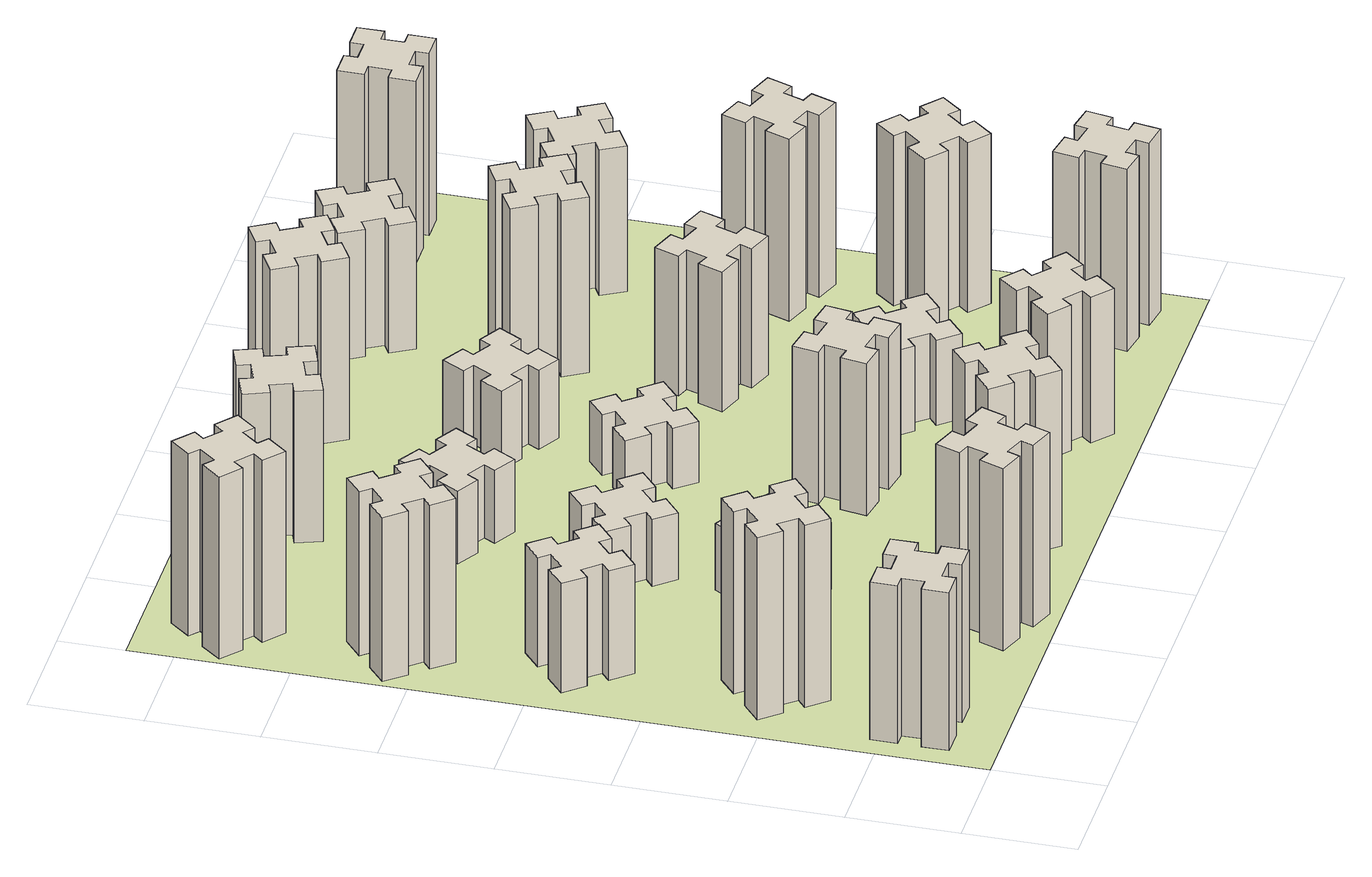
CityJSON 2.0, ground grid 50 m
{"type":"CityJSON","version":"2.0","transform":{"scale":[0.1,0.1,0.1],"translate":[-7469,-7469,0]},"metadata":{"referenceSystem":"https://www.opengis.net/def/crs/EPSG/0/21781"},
"CityObjects":{
"building1":{"type":"Building","attributes":{"class":"1000","function":"1000","usage":"1000","yearOfConstruction":2016,"roofType":"1000","measuredHeight":78,"storeysAboveGround":30,"storeysBelowGround":0},"geometry":[{"type":"Solid","lod":"1","boundaries":[[[[0,1,2,3,4,5,6,7,8,9,10,11,12,13,14,15,16,17,18,19]],[[17,16,20,21]],[[16,15,22,20]],[[15,14,23,22]],[[14,13,24,23]],[[13,12,25,24]],[[12,11,26,25]],[[11,10,27,26]],[[10,9,28,27]],[[9,8,29,28]],[[8,7,30,29]],[[7,6,31,30]],[[6,5,32,31]],[[5,4,33,32]],[[4,3,34,33]],[[3,2,35,34]],[[2,1,36,35]],[[1,0,37,36]],[[0,19,38,37]],[[19,18,39,38]],[[18,17,21,39]],[[24,25,26,27,28,29,30,31,32,33,34,35,36,37,38,39,21,20,22,23]]]]}]},
"building2":{"type":"Building","attributes":{"class":"1000","function":"1000","usage":"1000","yearOfConstruction":2016,"roofType":"1000","measuredHeight":90,"storeysAboveGround":30,"storeysBelowGround":0},"geometry":[{"type":"Solid","lod":"1","boundaries":[[[[40,41,42,43,44,45,46,47,48,49,50,51,52,53,54,55,56,57,58,59]],[[57,56,60,61]],[[56,55,62,60]],[[55,54,63,62]],[[54,53,64,63]],[[53,52,65,64]],[[52,51,66,65]],[[51,50,67,66]],[[50,49,68,67]],[[49,48,69,68]],[[48,47,70,69]],[[47,46,71,70]],[[46,45,72,71]],[[45,44,73,72]],[[44,43,74,73]],[[43,42,75,74]],[[42,41,76,75]],[[41,40,77,76]],[[40,59,78,77]],[[59,58,79,78]],[[58,57,61,79]],[[64,65,66,67,68,69,70,71,72,73,74,75,76,77,78,79,61,60,62,63]]]]}]},
"building3":{"type":"Building","attributes":{"class":"1000","function":"1000","usage":"1000","yearOfConstruction":2016,"roofType":"1000","measuredHeight":54,"storeysAboveGround":30,"storeysBelowGround":0},"geometry":[{"type":"Solid","lod":"1","boundaries":[[[[80,81,82,83,84,85,86,87,88,89,90,91,92,93,94,95,96,97,98,99]],[[97,96,100,101]],[[96,95,102,100]],[[95,94,103,102]],[[94,93,104,103]],[[93,92,105,104]],[[92,91,106,105]],[[91,90,107,106]],[[90,89,108,107]],[[89,88,109,108]],[[88,87,110,109]],[[87,86,111,110]],[[86,85,112,111]],[[85,84,113,112]],[[84,83,114,113]],[[83,82,115,114]],[[82,81,116,115]],[[81,80,117,116]],[[80,99,118,117]],[[99,98,119,118]],[[98,97,101,119]],[[104,105,106,107,108,109,110,111,112,113,114,115,116,117,118,119,101,100,102,103]]]]}]},
"building4":{"type":"Building","attributes":{"class":"1000","function":"1000","usage":"1000","yearOfConstruction":2016,"roofType":"1000","measuredHeight":81,"storeysAboveGround":30,"storeysBelowGround":0},"geometry":[{"type":"Solid","lod":"1","boundaries":[[[[120,121,122,123,124,125,126,127,128,129,130,131,132,133,134,135,136,137,138,139]],[[137,136,140,141]],[[136,135,142,140]],[[135,134,143,142]],[[134,133,144,143]],[[133,132,145,144]],[[132,131,146,145]],[[131,130,147,146]],[[130,129,148,147]],[[129,128,149,148]],[[128,127,150,149]],[[127,126,151,150]],[[126,125,152,151]],[[125,124,153,152]],[[124,123,154,153]],[[123,122,155,154]],[[122,121,156,155]],[[121,120,157,156]],[[120,139,158,157]],[[139,138,159,158]],[[138,137,141,159]],[[144,145,146,147,148,149,150,151,152,153,154,155,156,157,158,159,141,140,142,143]]]]}]},
"building5":{"type":"Building","attributes":{"class":"1000","function":"1000","usage":"1000","yearOfConstruction":2016,"roofType":"1000","measuredHeight":90,"storeysAboveGround":30,"storeysBelowGround":0},"geometry":[{"type":"Solid","lod":"1","boundaries":[[[[160,161,162,163,164,165,166,167,168,169,170,171,172,173,174,175,176,177,178,179]],[[177,176,180,181]],[[176,175,182,180]],[[175,174,183,182]],[[174,173,184,183]],[[173,172,185,184]],[[172,171,186,185]],[[171,170,187,186]],[[170,169,188,187]],[[169,168,189,188]],[[168,167,190,189]],[[167,166,191,190]],[[166,165,192,191]],[[165,164,193,192]],[[164,163,194,193]],[[163,162,195,194]],[[162,161,196,195]],[[161,160,197,196]],[[160,179,198,197]],[[179,178,199,198]],[[178,177,181,199]],[[184,185,186,187,188,189,190,191,192,193,194,195,196,197,198,199,181,180,182,183]]]]}]},
"building6":{"type":"Building","attributes":{"class":"1000","function":"1000","usage":"1000","yearOfConstruction":2016,"roofType":"1000","measuredHeight":90,"storeysAboveGround":30,"storeysBelowGround":0},"geometry":[{"type":"Solid","lod":"1","boundaries":[[[[200,201,202,203,204,205,206,207,208,209,210,211,212,213,214,215,216,217,218,219]],[[217,216,220,221]],[[216,215,222,220]],[[215,214,223,222]],[[214,213,224,223]],[[213,212,225,224]],[[212,211,226,225]],[[211,210,227,226]],[[210,209,228,227]],[[209,208,229,228]],[[208,207,230,229]],[[207,206,231,230]],[[206,205,232,231]],[[205,204,233,232]],[[204,203,234,233]],[[203,202,235,234]],[[202,201,236,235]],[[201,200,237,236]],[[200,219,238,237]],[[219,218,239,238]],[[218,217,221,239]],[[224,225,226,227,228,229,230,231,232,233,234,235,236,237,238,239,221,220,222,223]]]]}]},
"building7":{"type":"Building","attributes":{"class":"1000","function":"1000","usage":"1000","yearOfConstruction":2016,"roofType":"1000","measuredHeight":33,"storeysAboveGround":30,"storeysBelowGround":0},"geometry":[{"type":"Solid","lod":"1","boundaries":[[[[240,241,242,243,244,245,246,247,248,249,250,251,252,253,254,255,256,257,258,259]],[[257,256,260,261]],[[256,255,262,260]],[[255,254,263,262]],[[254,253,264,263]],[[253,252,265,264]],[[252,251,266,265]],[[251,250,267,266]],[[250,249,268,267]],[[249,248,269,268]],[[248,247,270,269]],[[247,246,271,270]],[[246,245,272,271]],[[245,244,273,272]],[[244,243,274,273]],[[243,242,275,274]],[[242,241,276,275]],[[241,240,277,276]],[[240,259,278,277]],[[259,258,279,278]],[[258,257,261,279]],[[264,265,266,267,268,269,270,271,272,273,274,275,276,277,278,279,261,260,262,263]]]]}]},
"building8":{"type":"Building","attributes":{"class":"1000","function":"1000","usage":"1000","yearOfConstruction":2016,"roofType":"1000","measuredHeight":33,"storeysAboveGround":30,"storeysBelowGround":0},"geometry":[{"type":"Solid","lod":"1","boundaries":[[[[280,281,282,283,284,285,286,287,288,289,290,291,292,293,294,295,296,297,298,299]],[[297,296,300,301]],[[296,295,302,300]],[[295,294,303,302]],[[294,293,304,303]],[[293,292,305,304]],[[292,291,306,305]],[[291,290,307,306]],[[290,289,308,307]],[[289,288,309,308]],[[288,287,310,309]],[[287,286,311,310]],[[286,285,312,311]],[[285,284,313,312]],[[284,283,314,313]],[[283,282,315,314]],[[282,281,316,315]],[[281,280,317,316]],[[280,299,318,317]],[[299,298,319,318]],[[298,297,301,319]],[[304,305,306,307,308,309,310,311,312,313,314,315,316,317,318,319,301,300,302,303]]]]}]},
"building9":{"type":"Building","attributes":{"class":"1000","function":"1000","usage":"1000","yearOfConstruction":2016,"roofType":"1000","measuredHeight":87,"storeysAboveGround":30,"storeysBelowGround":0},"geometry":[{"type":"Solid","lod":"1","boundaries":[[[[320,321,322,323,324,325,326,327,328,329,330,331,332,333,334,335,336,337,338,339]],[[337,336,340,341]],[[336,335,342,340]],[[335,334,343,342]],[[334,333,344,343]],[[333,332,345,344]],[[332,331,346,345]],[[331,330,347,346]],[[330,329,348,347]],[[329,328,349,348]],[[328,327,350,349]],[[327,326,351,350]],[[326,325,352,351]],[[325,324,353,352]],[[324,323,354,353]],[[323,322,355,354]],[[322,321,356,355]],[[321,320,357,356]],[[320,339,358,357]],[[339,338,359,358]],[[338,337,341,359]],[[344,345,346,347,348,349,350,351,352,353,354,355,356,357,358,359,341,340,342,343]]]]}]},
"building10":{"type":"Building","attributes":{"class":"1000","function":"1000","usage":"1000","yearOfConstruction":2016,"roofType":"1000","measuredHeight":36,"storeysAboveGround":30,"storeysBelowGround":0},"geometry":[{"type":"Solid","lod":"1","boundaries":[[[[360,361,362,363,364,365,366,367,368,369,370,371,372,373,374,375,376,377,378,379]],[[377,376,380,381]],[[376,375,382,380]],[[375,374,383,382]],[[374,373,384,383]],[[373,372,385,384]],[[372,371,386,385]],[[371,370,387,386]],[[370,369,388,387]],[[369,368,389,388]],[[368,367,390,389]],[[367,366,391,390]],[[366,365,392,391]],[[365,364,393,392]],[[364,363,394,393]],[[363,362,395,394]],[[362,361,396,395]],[[361,360,397,396]],[[360,379,398,397]],[[379,378,399,398]],[[378,377,381,399]],[[384,385,386,387,388,389,390,391,392,393,394,395,396,397,398,399,381,380,382,383]]]]}]},
"building11":{"type":"Building","attributes":{"class":"1000","function":"1000","usage":"1000","yearOfConstruction":2016,"roofType":"1000","measuredHeight":75,"storeysAboveGround":30,"storeysBelowGround":0},"geometry":[{"type":"Solid","lod":"1","boundaries":[[[[400,401,402,403,404,405,406,407,408,409,410,411,412,413,414,415,416,417,418,419]],[[417,416,420,421]],[[416,415,422,420]],[[415,414,423,422]],[[414,413,424,423]],[[413,412,425,424]],[[412,411,426,425]],[[411,410,427,426]],[[410,409,428,427]],[[409,408,429,428]],[[408,407,430,429]],[[407,406,431,430]],[[406,405,432,431]],[[405,404,433,432]],[[404,403,434,433]],[[403,402,435,434]],[[402,401,436,435]],[[401,400,437,436]],[[400,419,438,437]],[[419,418,439,438]],[[418,417,421,439]],[[424,425,426,427,428,429,430,431,432,433,434,435,436,437,438,439,421,420,422,423]]]]}]},
"building12":{"type":"Building","attributes":{"class":"1000","function":"1000","usage":"1000","yearOfConstruction":2016,"roofType":"1000","measuredHeight":75,"storeysAboveGround":30,"storeysBelowGround":0},"geometry":[{"type":"Solid","lod":"1","boundaries":[[[[440,441,442,443,444,445,446,447,448,449,450,451,452,453,454,455,456,457,458,459]],[[457,456,460,461]],[[456,455,462,460]],[[455,454,463,462]],[[454,453,464,463]],[[453,452,465,464]],[[452,451,466,465]],[[451,450,467,466]],[[450,449,468,467]],[[449,448,469,468]],[[448,447,470,469]],[[447,446,471,470]],[[446,445,472,471]],[[445,444,473,472]],[[444,443,474,473]],[[443,442,475,474]],[[442,441,476,475]],[[441,440,477,476]],[[440,459,478,477]],[[459,458,479,478]],[[458,457,461,479]],[[464,465,466,467,468,469,470,471,472,473,474,475,476,477,478,479,461,460,462,463]]]]}]},
"building13":{"type":"Building","attributes":{"class":"1000","function":"1000","usage":"1000","yearOfConstruction":2016,"roofType":"1000","measuredHeight":30,"storeysAboveGround":30,"storeysBelowGround":0},"geometry":[{"type":"Solid","lod":"1","boundaries":[[[[480,481,482,483,484,485,486,487,488,489,490,491,492,493,494,495,496,497,498,499]],[[497,496,500,501]],[[496,495,502,500]],[[495,494,503,502]],[[494,493,504,503]],[[493,492,505,504]],[[492,491,506,505]],[[491,490,507,506]],[[490,489,508,507]],[[489,488,509,508]],[[488,487,510,509]],[[487,486,511,510]],[[486,485,512,511]],[[485,484,513,512]],[[484,483,514,513]],[[483,482,515,514]],[[482,481,516,515]],[[481,480,517,516]],[[480,499,518,517]],[[499,498,519,518]],[[498,497,501,519]],[[504,505,506,507,508,509,510,511,512,513,514,515,516,517,518,519,501,500,502,503]]]]}]},
"building14":{"type":"Building","attributes":{"class":"1000","function":"1000","usage":"1000","yearOfConstruction":2016,"roofType":"1000","measuredHeight":72,"storeysAboveGround":30,"storeysBelowGround":0},"geometry":[{"type":"Solid","lod":"1","boundaries":[[[[520,521,522,523,524,525,526,527,528,529,530,531,532,533,534,535,536,537,538,539]],[[537,536,540,541]],[[536,535,542,540]],[[535,534,543,542]],[[534,533,544,543]],[[533,532,545,544]],[[532,531,546,545]],[[531,530,547,546]],[[530,529,548,547]],[[529,528,549,548]],[[528,527,550,549]],[[527,526,551,550]],[[526,525,552,551]],[[525,524,553,552]],[[524,523,554,553]],[[523,522,555,554]],[[522,521,556,555]],[[521,520,557,556]],[[520,539,558,557]],[[539,538,559,558]],[[538,537,541,559]],[[544,545,546,547,548,549,550,551,552,553,554,555,556,557,558,559,541,540,542,543]]]]}]},
"building15":{"type":"Building","attributes":{"class":"1000","function":"1000","usage":"1000","yearOfConstruction":2016,"roofType":"1000","measuredHeight":39,"storeysAboveGround":30,"storeysBelowGround":0},"geometry":[{"type":"Solid","lod":"1","boundaries":[[[[560,561,562,563,564,565,566,567,568,569,570,571,572,573,574,575,576,577,578,579]],[[577,576,580,581]],[[576,575,582,580]],[[575,574,583,582]],[[574,573,584,583]],[[573,572,585,584]],[[572,571,586,585]],[[571,570,587,586]],[[570,569,588,587]],[[569,568,589,588]],[[568,567,590,589]],[[567,566,591,590]],[[566,565,592,591]],[[565,564,593,592]],[[564,563,594,593]],[[563,562,595,594]],[[562,561,596,595]],[[561,560,597,596]],[[560,579,598,597]],[[579,578,599,598]],[[578,577,581,599]],[[584,585,586,587,588,589,590,591,592,593,594,595,596,597,598,599,581,580,582,583]]]]}]},
"building16":{"type":"Building","attributes":{"class":"1000","function":"1000","usage":"1000","yearOfConstruction":2016,"roofType":"1000","measuredHeight":90,"storeysAboveGround":30,"storeysBelowGround":0},"geometry":[{"type":"Solid","lod":"1","boundaries":[[[[600,601,602,603,604,605,606,607,608,609,610,611,612,613,614,615,616,617,618,619]],[[617,616,620,621]],[[616,615,622,620]],[[615,614,623,622]],[[614,613,624,623]],[[613,612,625,624]],[[612,611,626,625]],[[611,610,627,626]],[[610,609,628,627]],[[609,608,629,628]],[[608,607,630,629]],[[607,606,631,630]],[[606,605,632,631]],[[605,604,633,632]],[[604,603,634,633]],[[603,602,635,634]],[[602,601,636,635]],[[601,600,637,636]],[[600,619,638,637]],[[619,618,639,638]],[[618,617,621,639]],[[624,625,626,627,628,629,630,631,632,633,634,635,636,637,638,639,621,620,622,623]]]]}]},
"building17":{"type":"Building","attributes":{"class":"1000","function":"1000","usage":"1000","yearOfConstruction":2016,"roofType":"1000","measuredHeight":42,"storeysAboveGround":30,"storeysBelowGround":0},"geometry":[{"type":"Solid","lod":"1","boundaries":[[[[640,641,642,643,644,645,646,647,648,649,650,651,652,653,654,655,656,657,658,659]],[[657,656,660,661]],[[656,655,662,660]],[[655,654,663,662]],[[654,653,664,663]],[[653,652,665,664]],[[652,651,666,665]],[[651,650,667,666]],[[650,649,668,667]],[[649,648,669,668]],[[648,647,670,669]],[[647,646,671,670]],[[646,645,672,671]],[[645,644,673,672]],[[644,643,674,673]],[[643,642,675,674]],[[642,641,676,675]],[[641,640,677,676]],[[640,659,678,677]],[[659,658,679,678]],[[658,657,661,679]],[[664,665,666,667,668,669,670,671,672,673,674,675,676,677,678,679,661,660,662,663]]]]}]},
"building18":{"type":"Building","attributes":{"class":"1000","function":"1000","usage":"1000","yearOfConstruction":2016,"roofType":"1000","measuredHeight":69,"storeysAboveGround":30,"storeysBelowGround":0},"geometry":[{"type":"Solid","lod":"1","boundaries":[[[[680,681,682,683,684,685,686,687,688,689,690,691,692,693,694,695,696,697,698,699]],[[697,696,700,701]],[[696,695,702,700]],[[695,694,703,702]],[[694,693,704,703]],[[693,692,705,704]],[[692,691,706,705]],[[691,690,707,706]],[[690,689,708,707]],[[689,688,709,708]],[[688,687,710,709]],[[687,686,711,710]],[[686,685,712,711]],[[685,684,713,712]],[[684,683,714,713]],[[683,682,715,714]],[[682,681,716,715]],[[681,680,717,716]],[[680,699,718,717]],[[699,698,719,718]],[[698,697,701,719]],[[704,705,706,707,708,709,710,711,712,713,714,715,716,717,718,719,701,700,702,703]]]]}]},
"building19":{"type":"Building","attributes":{"class":"1000","function":"1000","usage":"1000","yearOfConstruction":2016,"roofType":"1000","measuredHeight":87,"storeysAboveGround":30,"storeysBelowGround":0},"geometry":[{"type":"Solid","lod":"1","boundaries":[[[[720,721,722,723,724,725,726,727,728,729,730,731,732,733,734,735,736,737,738,739]],[[737,736,740,741]],[[736,735,742,740]],[[735,734,743,742]],[[734,733,744,743]],[[733,732,745,744]],[[732,731,746,745]],[[731,730,747,746]],[[730,729,748,747]],[[729,728,749,748]],[[728,727,750,749]],[[727,726,751,750]],[[726,725,752,751]],[[725,724,753,752]],[[724,723,754,753]],[[723,722,755,754]],[[722,721,756,755]],[[721,720,757,756]],[[720,739,758,757]],[[739,738,759,758]],[[738,737,741,759]],[[744,745,746,747,748,749,750,751,752,753,754,755,756,757,758,759,741,740,742,743]]]]}]},
"building20":{"type":"Building","attributes":{"class":"1000","function":"1000","usage":"1000","yearOfConstruction":2016,"roofType":"1000","measuredHeight":90,"storeysAboveGround":30,"storeysBelowGround":0},"geometry":[{"type":"Solid","lod":"1","boundaries":[[[[760,761,762,763,764,765,766,767,768,769,770,771,772,773,774,775,776,777,778,779]],[[777,776,780,781]],[[776,775,782,780]],[[775,774,783,782]],[[774,773,784,783]],[[773,772,785,784]],[[772,771,786,785]],[[771,770,787,786]],[[770,769,788,787]],[[769,768,789,788]],[[768,767,790,789]],[[767,766,791,790]],[[766,765,792,791]],[[765,764,793,792]],[[764,763,794,793]],[[763,762,795,794]],[[762,761,796,795]],[[761,760,797,796]],[[760,779,798,797]],[[779,778,799,798]],[[778,777,781,799]],[[784,785,786,787,788,789,790,791,792,793,794,795,796,797,798,799,781,780,782,783]]]]}]},
"building21":{"type":"Building","attributes":{"class":"1000","function":"1000","usage":"1000","yearOfConstruction":2016,"roofType":"1000","measuredHeight":63,"storeysAboveGround":30,"storeysBelowGround":0},"geometry":[{"type":"Solid","lod":"1","boundaries":[[[[800,801,802,803,804,805,806,807,808,809,810,811,812,813,814,815,816,817,818,819]],[[817,816,820,821]],[[816,815,822,820]],[[815,814,823,822]],[[814,813,824,823]],[[813,812,825,824]],[[812,811,826,825]],[[811,810,827,826]],[[810,809,828,827]],[[809,808,829,828]],[[808,807,830,829]],[[807,806,831,830]],[[806,805,832,831]],[[805,804,833,832]],[[804,803,834,833]],[[803,802,835,834]],[[802,801,836,835]],[[801,800,837,836]],[[800,819,838,837]],[[819,818,839,838]],[[818,817,821,839]],[[824,825,826,827,828,829,830,831,832,833,834,835,836,837,838,839,821,820,822,823]]]]}]},
"building22":{"type":"Building","attributes":{"class":"1000","function":"1000","usage":"1000","yearOfConstruction":2016,"roofType":"1000","measuredHeight":84,"storeysAboveGround":30,"storeysBelowGround":0},"geometry":[{"type":"Solid","lod":"1","boundaries":[[[[840,841,842,843,844,845,846,847,848,849,850,851,852,853,854,855,856,857,858,859]],[[857,856,860,861]],[[856,855,862,860]],[[855,854,863,862]],[[854,853,864,863]],[[853,852,865,864]],[[852,851,866,865]],[[851,850,867,866]],[[850,849,868,867]],[[849,848,869,868]],[[848,847,870,869]],[[847,846,871,870]],[[846,845,872,871]],[[845,844,873,872]],[[844,843,874,873]],[[843,842,875,874]],[[842,841,876,875]],[[841,840,877,876]],[[840,859,878,877]],[[859,858,879,878]],[[858,857,861,879]],[[864,865,866,867,868,869,870,871,872,873,874,875,876,877,878,879,861,860,862,863]]]]}]},
"building23":{"type":"Building","attributes":{"class":"1000","function":"1000","usage":"1000","yearOfConstruction":2016,"roofType":"1000","measuredHeight":90,"storeysAboveGround":30,"storeysBelowGround":0},"geometry":[{"type":"Solid","lod":"1","boundaries":[[[[880,881,882,883,884,885,886,887,888,889,890,891,892,893,894,895,896,897,898,899]],[[897,896,900,901]],[[896,895,902,900]],[[895,894,903,902]],[[894,893,904,903]],[[893,892,905,904]],[[892,891,906,905]],[[891,890,907,906]],[[890,889,908,907]],[[889,888,909,908]],[[888,887,910,909]],[[887,886,911,910]],[[886,885,912,911]],[[885,884,913,912]],[[884,883,914,913]],[[883,882,915,914]],[[882,881,916,915]],[[881,880,917,916]],[[880,899,918,917]],[[899,898,919,918]],[[898,897,901,919]],[[904,905,906,907,908,909,910,911,912,913,914,915,916,917,918,919,901,900,902,903]]]]}]},
"building24":{"type":"Building","attributes":{"class":"1000","function":"1000","usage":"1000","yearOfConstruction":2016,"roofType":"1000","measuredHeight":72,"storeysAboveGround":30,"storeysBelowGround":0},"geometry":[{"type":"Solid","lod":"1","boundaries":[[[[920,921,922,923,924,925,926,927,928,929,930,931,932,933,934,935,936,937,938,939]],[[937,936,940,941]],[[936,935,942,940]],[[935,934,943,942]],[[934,933,944,943]],[[933,932,945,944]],[[932,931,946,945]],[[931,930,947,946]],[[930,929,948,947]],[[929,928,949,948]],[[928,927,950,949]],[[927,926,951,950]],[[926,925,952,951]],[[925,924,953,952]],[[924,923,954,953]],[[923,922,955,954]],[[922,921,956,955]],[[921,920,957,956]],[[920,939,958,957]],[[939,938,959,958]],[[938,937,941,959]],[[944,945,946,947,948,949,950,951,952,953,954,955,956,957,958,959,941,940,942,943]]]]}]},
"building25":{"type":"Building","attributes":{"class":"1000","function":"1000","usage":"1000","yearOfConstruction":2016,"roofType":"1000","measuredHeight":90,"storeysAboveGround":30,"storeysBelowGround":0},"geometry":[{"type":"Solid","lod":"1","boundaries":[[[[960,961,962,963,964,965,966,967,968,969,970,971,972,973,974,975,976,977,978,979]],[[977,976,980,981]],[[976,975,982,980]],[[975,974,983,982]],[[974,973,984,983]],[[973,972,985,984]],[[972,971,986,985]],[[971,970,987,986]],[[970,969,988,987]],[[969,968,989,988]],[[968,967,990,989]],[[967,966,991,990]],[[966,965,992,991]],[[965,964,993,992]],[[964,963,994,993]],[[963,962,995,994]],[[962,961,996,995]],[[961,960,997,996]],[[960,979,998,997]],[[979,978,999,998]],[[978,977,981,999]],[[984,985,986,987,988,989,990,991,992,993,994,995,996,997,998,999,981,980,982,983]]]]}]},
"landuse1":{"type":"LandUse","attributes":{"name":"plot1","function":"1010"},"geometry":[{"type":"MultiSurface","lod":"1","boundaries":[[[1000,1001,1002,1003]]]}]}
},
"vertices":[
[165,425,0],[165,325,0],[105,325,0],[105,205,0],[225,205,0],[225,265,0],[325,265,0],[325,205,0],[445,205,0],[445,325,0],[385,325,0],[385,425,0],[445,425,0],[445,545,0],[325,545,0],[325,485,0],[225,485,0],[225,545,0],[105,545,0],[105,425,0],[225,485,780],[225,545,780],[325,485,780],[325,545,780],[445,545,780],[445,425,780],[385,425,780],[385,325,780],[445,325,780],[445,205,780],[325,205,780],[325,265,780],[225,265,780],[225,205,780],[105,205,780],[105,325,780],[165,325,780],[165,425,780],[105,425,780],[105,545,780],
[492,1048,0],[427,1124,0],[473,1163,0],[396,1255,0],[304,1178,0],[343,1132,0],[266,1067,0],[228,1113,0],[136,1036,0],[213,944,0],[259,983,0],[323,906,0],[277,868,0],[354,776,0],[446,853,0],[408,899,0],[484,963,0],[523,917,0],[615,994,0],[538,1086,0],[484,963,900],[523,917,900],[408,899,900],[446,853,900],[354,776,900],[277,868,900],[323,906,900],[259,983,900],[213,944,900],[136,1036,900],[228,1113,900],[266,1067,900],[343,1132,900],[304,1178,900],[396,1255,900],[473,1163,900],[427,1124,900],[492,1048,900],[538,1086,900],[615,994,900],
[492,1888,0],[427,1964,0],[473,2003,0],[396,2095,0],[304,2018,0],[343,1972,0],[266,1907,0],[228,1953,0],[136,1876,0],[213,1784,0],[259,1823,0],[323,1746,0],[277,1708,0],[354,1616,0],[446,1693,0],[408,1739,0],[484,1803,0],[523,1757,0],[615,1834,0],[538,1926,0],[484,1803,540],[523,1757,540],[408,1739,540],[446,1693,540],[354,1616,540],[277,1708,540],[323,1746,540],[259,1823,540],[213,1784,540],[136,1876,540],[228,1953,540],[266,1907,540],[343,1972,540],[304,2018,540],[396,2095,540],[473,2003,540],[427,1964,540],[492,1888,540],[538,1926,540],[615,1834,540],
[243,2712,0],[166,2647,0],[128,2693,0],[36,2616,0],[113,2524,0],[159,2563,0],[223,2486,0],[177,2448,0],[254,2356,0],[346,2433,0],[308,2479,0],[384,2543,0],[423,2497,0],[515,2574,0],[438,2666,0],[392,2628,0],[327,2704,0],[373,2743,0],[296,2835,0],[204,2758,0],[327,2704,810],[373,2743,810],[392,2628,810],[438,2666,810],[515,2574,810],[423,2497,810],[384,2543,810],[308,2479,810],[346,2433,810],[254,2356,810],[177,2448,810],[223,2486,810],[159,2563,810],[113,2524,810],[36,2616,810],[128,2693,810],[166,2647,810],[243,2712,810],[204,2758,810],[296,2835,810],
[1029,360,0],[995,266,0],[939,287,0],[897,174,0],[1010,133,0],[1031,189,0],[1125,155,0],[1104,99,0],[1217,57,0],[1258,170,0],[1202,191,0],[1236,285,0],[1292,264,0],[1333,377,0],[1220,418,0],[1200,362,0],[1106,396,0],[1127,452,0],[1014,493,0],[973,380,0],[1106,396,900],[1127,452,900],[1200,362,900],[1220,418,900],[1333,377,900],[1292,264,900],[1236,285,900],[1202,191,900],[1258,170,900],[1217,57,900],[1104,99,900],[1125,155,900],[1031,189,900],[1010,133,900],[897,174,900],[939,287,900],[995,266,900],[1029,360,900],[973,380,900],[1014,493,900],
[384,3387,0],[308,3452,0],[346,3498,0],[254,3575,0],[177,3483,0],[223,3444,0],[159,3368,0],[113,3406,0],[36,3314,0],[128,3237,0],[166,3283,0],[243,3219,0],[204,3173,0],[296,3096,0],[373,3188,0],[327,3226,0],[392,3303,0],[438,3264,0],[515,3356,0],[423,3433,0],[392,3303,900],[438,3264,900],[327,3226,900],[373,3188,900],[296,3096,900],[204,3173,900],[243,3219,900],[166,3283,900],[128,3237,900],[36,3314,900],[113,3406,900],[159,3368,900],[223,3444,900],[177,3483,900],[254,3575,900],[346,3498,900],[308,3452,900],[384,3387,900],[423,3433,900],[515,3356,900],
[1186,1117,0],[1236,1204,0],[1288,1174,0],[1348,1278,0],[1244,1338,0],[1214,1286,0],[1127,1336,0],[1157,1388,0],[1053,1448,0],[993,1344,0],[1045,1314,0],[995,1227,0],[943,1257,0],[883,1153,0],[987,1093,0],[1017,1145,0],[1104,1095,0],[1074,1043,0],[1178,983,0],[1238,1087,0],[1104,1095,330],[1074,1043,330],[1017,1145,330],[987,1093,330],[883,1153,330],[943,1257,330],[995,1227,330],[1045,1314,330],[993,1344,330],[1053,1448,330],[1157,1388,330],[1127,1336,330],[1214,1286,330],[1244,1338,330],[1348,1278,330],[1288,1174,330],[1236,1204,330],[1186,1117,330],[1238,1087,330],[1178,983,330],
[1083,1972,0],[1006,1907,0],[968,1953,0],[876,1876,0],[953,1784,0],[999,1823,0],[1063,1746,0],[1017,1708,0],[1094,1616,0],[1186,1693,0],[1148,1739,0],[1224,1803,0],[1263,1757,0],[1355,1834,0],[1278,1926,0],[1232,1888,0],[1167,1964,0],[1213,2003,0],[1136,2095,0],[1044,2018,0],[1167,1964,330],[1213,2003,330],[1232,1888,330],[1278,1926,330],[1355,1834,330],[1263,1757,330],[1224,1803,330],[1148,1739,330],[1186,1693,330],[1094,1616,330],[1017,1708,330],[1063,1746,330],[999,1823,330],[953,1784,330],[876,1876,330],[968,1953,330],[1006,1907,330],[1083,1972,330],[1044,2018,330],[1136,2095,330],
[1639,343,0],[1703,266,0],[1657,228,0],[1734,136,0],[1826,213,0],[1788,259,0],[1864,323,0],[1903,277,0],[1995,354,0],[1918,446,0],[1872,408,0],[1807,484,0],[1853,523,0],[1776,615,0],[1684,538,0],[1723,492,0],[1646,427,0],[1608,473,0],[1516,396,0],[1593,304,0],[1646,427,870],[1608,473,870],[1723,492,870],[1684,538,870],[1776,615,870],[1853,523,870],[1807,484,870],[1872,408,870],[1918,446,870],[1995,354,870],[1903,277,870],[1864,323,870],[1788,259,870],[1826,213,870],[1734,136,870],[1657,228,870],[1703,266,870],[1639,343,870],[1593,304,870],[1516,396,870],
[1314,2666,0],[1227,2716,0],[1257,2768,0],[1153,2828,0],[1093,2724,0],[1145,2694,0],[1095,2607,0],[1043,2637,0],[983,2533,0],[1087,2473,0],[1117,2525,0],[1204,2475,0],[1174,2423,0],[1278,2363,0],[1338,2467,0],[1286,2497,0],[1336,2584,0],[1388,2554,0],[1448,2658,0],[1344,2718,0],[1336,2584,360],[1388,2554,360],[1286,2497,360],[1338,2467,360],[1278,2363,360],[1174,2423,360],[1204,2475,360],[1117,2525,360],[1087,2473,360],[983,2533,360],[1043,2637,360],[1095,2607,360],[1145,2694,360],[1093,2724,360],[1153,2828,360],[1257,2768,360],[1227,2716,360],[1314,2666,360],[1344,2718,360],[1448,2658,360],
[1125,3456,0],[1031,3422,0],[1010,3478,0],[897,3437,0],[939,3324,0],[995,3345,0],[1029,3251,0],[973,3230,0],[1014,3117,0],[1127,3159,0],[1106,3215,0],[1200,3249,0],[1220,3193,0],[1333,3234,0],[1292,3347,0],[1236,3326,0],[1202,3420,0],[1258,3440,0],[1217,3553,0],[1104,3512,0],[1202,3420,750],[1258,3440,750],[1236,3326,750],[1292,3347,750],[1333,3234,750],[1220,3193,750],[1200,3249,750],[1106,3215,750],[1127,3159,750],[1014,3117,750],[973,3230,750],[1029,3251,750],[995,3345,750],[939,3324,750],[897,3437,750],[1010,3478,750],[1031,3422,750],[1125,3456,750],[1104,3512,750],[1217,3553,750],
[2055,1047,0],[2072,1145,0],[2131,1135,0],[2152,1253,0],[2034,1274,0],[2024,1215,0],[1925,1232,0],[1936,1291,0],[1817,1312,0],[1797,1194,0],[1856,1184,0],[1838,1085,0],[1779,1096,0],[1758,977,0],[1877,957,0],[1887,1016,0],[1985,998,0],[1975,939,0],[2093,918,0],[2114,1037,0],[1985,998,750],[1975,939,750],[1887,1016,750],[1877,957,750],[1758,977,750],[1779,1096,750],[1838,1085,750],[1856,1184,750],[1797,1194,750],[1817,1312,750],[1936,1291,750],[1925,1232,750],[2024,1215,750],[2034,1274,750],[2152,1253,750],[2131,1135,750],[2072,1145,750],[2055,1047,750],[2114,1037,750],[2093,918,750],
[1972,1988,0],[1907,2064,0],[1953,2103,0],[1876,2195,0],[1784,2118,0],[1823,2072,0],[1746,2007,0],[1708,2053,0],[1616,1976,0],[1693,1884,0],[1739,1923,0],[1803,1846,0],[1757,1808,0],[1834,1716,0],[1926,1793,0],[1888,1839,0],[1964,1903,0],[2003,1857,0],[2095,1934,0],[2018,2026,0],[1964,1903,300],[2003,1857,300],[1888,1839,300],[1926,1793,300],[1834,1716,300],[1757,1808,300],[1803,1846,300],[1739,1923,300],[1693,1884,300],[1616,1976,300],[1708,2053,300],[1746,2007,300],[1823,2072,300],[1784,2118,300],[1876,2195,300],[1953,2103,300],[1907,2064,300],[1972,1988,300],[2018,2026,300],[2095,1934,300],
[2486,323,0],[2563,259,0],[2524,213,0],[2616,136,0],[2693,228,0],[2647,266,0],[2712,343,0],[2758,304,0],[2835,396,0],[2743,473,0],[2704,427,0],[2628,492,0],[2666,538,0],[2574,615,0],[2497,523,0],[2543,484,0],[2479,408,0],[2433,446,0],[2356,354,0],[2448,277,0],[2479,408,720],[2433,446,720],[2543,484,720],[2497,523,720],[2574,615,720],[2666,538,720],[2628,492,720],[2704,427,720],[2743,473,720],[2835,396,720],[2758,304,720],[2712,343,720],[2647,266,720],[2693,228,720],[2616,136,720],[2524,213,720],[2563,259,720],[2486,323,720],[2448,277,720],[2356,354,720],
[2026,2497,0],[2076,2584,0],[2128,2554,0],[2188,2658,0],[2084,2718,0],[2054,2666,0],[1967,2716,0],[1997,2768,0],[1893,2828,0],[1833,2724,0],[1885,2694,0],[1835,2607,0],[1783,2637,0],[1723,2533,0],[1827,2473,0],[1857,2525,0],[1944,2475,0],[1914,2423,0],[2018,2363,0],[2078,2467,0],[1944,2475,390],[1914,2423,390],[1857,2525,390],[1827,2473,390],[1723,2533,390],[1783,2637,390],[1835,2607,390],[1885,2694,390],[1833,2724,390],[1893,2828,390],[1997,2768,390],[1967,2716,390],[2054,2666,390],[2084,2718,390],[2188,2658,390],[2128,2554,390],[2076,2584,390],[2026,2497,390],[2078,2467,390],[2018,2363,390],
[1844,3556,0],[1757,3506,0],[1727,3558,0],[1623,3498,0],[1683,3394,0],[1735,3424,0],[1785,3337,0],[1733,3307,0],[1793,3203,0],[1897,3263,0],[1867,3315,0],[1954,3365,0],[1984,3313,0],[2088,3373,0],[2028,3477,0],[1976,3447,0],[1926,3534,0],[1978,3564,0],[1918,3668,0],[1814,3608,0],[1926,3534,900],[1978,3564,900],[1976,3447,900],[2028,3477,900],[2088,3373,900],[1984,3313,900],[1954,3365,900],[1867,3315,900],[1897,3263,900],[1793,3203,900],[1733,3307,900],[1785,3337,900],[1735,3424,900],[1683,3394,900],[1623,3498,900],[1727,3558,900],[1757,3506,900],[1844,3556,900],[1814,3608,900],[1918,3668,900],
[2563,1132,0],[2486,1067,0],[2448,1113,0],[2356,1036,0],[2433,944,0],[2479,983,0],[2543,906,0],[2497,868,0],[2574,776,0],[2666,853,0],[2628,899,0],[2704,963,0],[2743,917,0],[2835,994,0],[2758,1086,0],[2712,1048,0],[2647,1124,0],[2693,1163,0],[2616,1255,0],[2524,1178,0],[2647,1124,420],[2693,1163,420],[2712,1048,420],[2758,1086,420],[2835,994,420],[2743,917,420],[2704,963,420],[2628,899,420],[2666,853,420],[2574,776,420],[2497,868,420],[2543,906,420],[2479,983,420],[2433,944,420],[2356,1036,420],[2448,1113,420],[2486,1067,420],[2563,1132,420],[2524,1178,420],[2616,1255,420],
[2682,1771,0],[2716,1865,0],[2772,1844,0],[2813,1957,0],[2700,1998,0],[2680,1942,0],[2586,1976,0],[2607,2032,0],[2494,2073,0],[2453,1960,0],[2509,1940,0],[2475,1846,0],[2419,1867,0],[2377,1754,0],[2490,1713,0],[2511,1769,0],[2605,1735,0],[2584,1679,0],[2697,1637,0],[2738,1750,0],[2605,1735,690],[2584,1679,690],[2511,1769,690],[2490,1713,690],[2377,1754,690],[2419,1867,690],[2475,1846,690],[2509,1940,690],[2453,1960,690],[2494,2073,690],[2607,2032,690],[2586,1976,690],[2680,1942,690],[2700,1998,690],[2813,1957,690],[2772,1844,690],[2716,1865,690],[2682,1771,690],[2738,1750,690],[2697,1637,690],
[2607,2475,0],[2694,2525,0],[2724,2473,0],[2828,2533,0],[2768,2637,0],[2716,2607,0],[2666,2694,0],[2718,2724,0],[2658,2828,0],[2554,2768,0],[2584,2716,0],[2497,2666,0],[2467,2718,0],[2363,2658,0],[2423,2554,0],[2475,2584,0],[2525,2497,0],[2473,2467,0],[2533,2363,0],[2637,2423,0],[2525,2497,870],[2473,2467,870],[2475,2584,870],[2423,2554,870],[2363,2658,870],[2467,2718,870],[2497,2666,870],[2584,2716,870],[2554,2768,870],[2658,2828,870],[2718,2724,870],[2666,2694,870],[2716,2607,870],[2768,2637,870],[2828,2533,870],[2724,2473,870],[2694,2525,870],[2607,2475,870],[2637,2423,870],[2533,2363,870],
[3504,475,0],[3405,492,0],[3416,551,0],[3297,572,0],[3277,454,0],[3336,444,0],[3318,345,0],[3259,356,0],[3238,237,0],[3357,217,0],[3367,276,0],[3465,258,0],[3455,199,0],[3573,178,0],[3594,297,0],[3535,307,0],[3552,405,0],[3611,395,0],[3632,513,0],[3514,534,0],[3552,405,900],[3611,395,900],[3535,307,900],[3594,297,900],[3573,178,900],[3455,199,900],[3465,258,900],[3367,276,900],[3357,217,900],[3238,237,900],[3259,356,900],[3318,345,900],[3336,444,900],[3277,454,900],[3297,572,900],[3416,551,900],[3405,492,900],[3504,475,900],[3514,534,900],[3632,513,900],
[2716,3347,0],[2666,3434,0],[2718,3464,0],[2658,3568,0],[2554,3508,0],[2584,3456,0],[2497,3406,0],[2467,3458,0],[2363,3398,0],[2423,3294,0],[2475,3324,0],[2525,3237,0],[2473,3207,0],[2533,3103,0],[2637,3163,0],[2607,3215,0],[2694,3265,0],[2724,3213,0],[2828,3273,0],[2768,3377,0],[2694,3265,630],[2724,3213,630],[2607,3215,630],[2637,3163,630],[2533,3103,630],[2473,3207,630],[2525,3237,630],[2475,3324,630],[2423,3294,630],[2363,3398,630],[2467,3458,630],[2497,3406,630],[2584,3456,630],[2554,3508,630],[2658,3568,630],[2718,3464,630],[2666,3434,630],[2716,3347,630],[2768,3377,630],[2828,3273,630],
[3487,1006,0],[3552,1083,0],[3598,1044,0],[3675,1136,0],[3583,1213,0],[3544,1167,0],[3468,1232,0],[3506,1278,0],[3414,1355,0],[3337,1263,0],[3383,1224,0],[3319,1148,0],[3273,1186,0],[3196,1094,0],[3288,1017,0],[3326,1063,0],[3403,999,0],[3364,953,0],[3456,876,0],[3533,968,0],[3403,999,840],[3364,953,840],[3326,1063,840],[3288,1017,840],[3196,1094,840],[3273,1186,840],[3319,1148,840],[3383,1224,840],[3337,1263,840],[3414,1355,840],[3506,1278,840],[3468,1232,840],[3544,1167,840],[3583,1213,840],[3675,1136,840],[3598,1044,840],[3552,1083,840],[3487,1006,840],[3533,968,840],[3456,876,840],
[3420,1842,0],[3326,1876,0],[3347,1932,0],[3234,1973,0],[3193,1860,0],[3249,1840,0],[3215,1746,0],[3159,1767,0],[3117,1654,0],[3230,1613,0],[3251,1669,0],[3345,1635,0],[3324,1579,0],[3437,1537,0],[3478,1650,0],[3422,1671,0],[3456,1765,0],[3512,1744,0],[3553,1857,0],[3440,1898,0],[3456,1765,900],[3512,1744,900],[3422,1671,900],[3478,1650,900],[3437,1537,900],[3324,1579,900],[3345,1635,900],[3251,1669,900],[3230,1613,900],[3117,1654,900],[3159,1767,900],[3215,1746,900],[3249,1840,900],[3193,1860,900],[3234,1973,900],[3347,1932,900],[3326,1876,900],[3420,1842,900],[3440,1898,900],[3553,1857,900],
[3247,2475,0],[3334,2525,0],[3364,2473,0],[3468,2533,0],[3408,2637,0],[3356,2607,0],[3306,2694,0],[3358,2724,0],[3298,2828,0],[3194,2768,0],[3224,2716,0],[3137,2666,0],[3107,2718,0],[3003,2658,0],[3063,2554,0],[3115,2584,0],[3165,2497,0],[3113,2467,0],[3173,2363,0],[3277,2423,0],[3165,2497,720],[3113,2467,720],[3115,2584,720],[3063,2554,720],[3003,2658,720],[3107,2718,720],[3137,2666,720],[3224,2716,720],[3194,2768,720],[3298,2828,720],[3358,2724,720],[3306,2694,720],[3356,2607,720],[3408,2637,720],[3468,2533,720],[3364,2473,720],[3334,2525,720],[3247,2475,720],[3277,2423,720],[3173,2363,720],
[3285,3325,0],[3385,3325,0],[3385,3265,0],[3505,3265,0],[3505,3385,0],[3445,3385,0],[3445,3485,0],[3505,3485,0],[3505,3605,0],[3385,3605,0],[3385,3545,0],[3285,3545,0],[3285,3605,0],[3165,3605,0],[3165,3485,0],[3225,3485,0],[3225,3385,0],[3165,3385,0],[3165,3265,0],[3285,3265,0],[3225,3385,900],[3165,3385,900],[3225,3485,900],[3165,3485,900],[3165,3605,900],[3285,3605,900],[3285,3545,900],[3385,3545,900],[3385,3605,900],[3505,3605,900],[3505,3485,900],[3445,3485,900],[3445,3385,900],[3505,3385,900],[3505,3265,900],[3385,3265,900],[3385,3325,900],[3285,3325,900],[3285,3265,900],[3165,3265,900],
[5,3705,0],[3705,3705,0],[3705,5,0],[5,5,0]
]}
